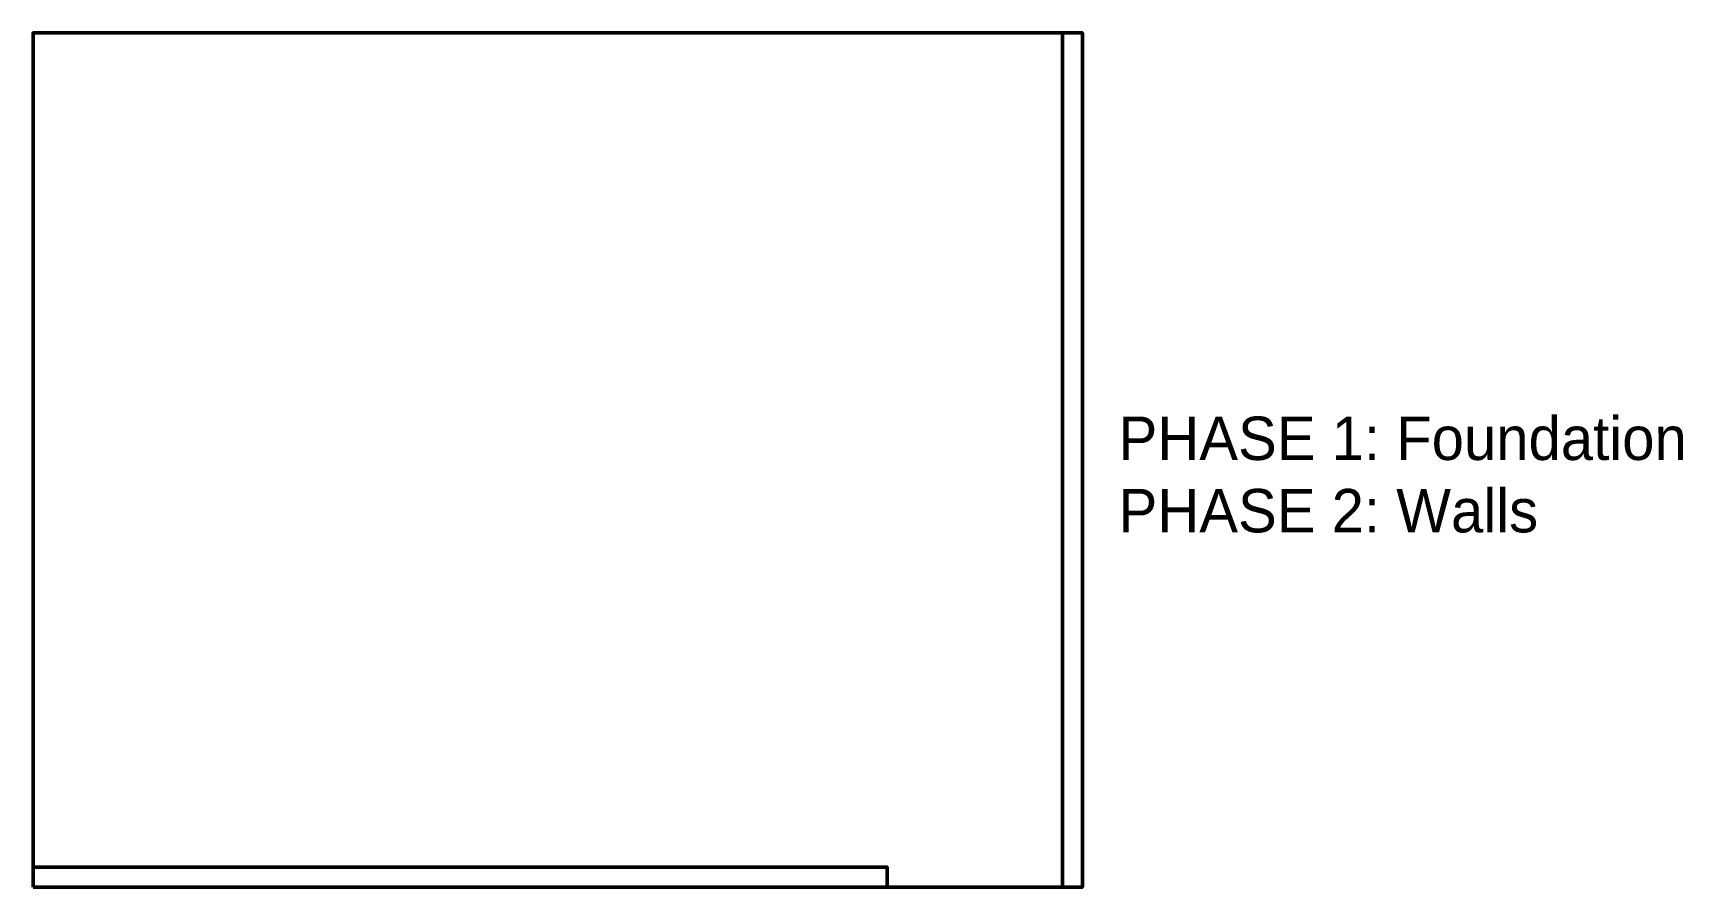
# Model space of a CAD drawing. Header units: metres. Extents: x 0 to 456, y 0 to 236.
import ezdxf

# ---------------------------------------------------------------- set-up
doc = ezdxf.new("R2010")
doc.units = ezdxf.units.M
doc.layers.add('LEGEND', color=7, linetype='Continuous')
doc.layers.add('PHASE_1_FOUNDATION', color=5, linetype='Continuous', lineweight=50)
doc.layers.add('PHASE_2_WALLS', color=1, linetype='Continuous', lineweight=50)

msp = doc.modelspace()

# ---------------------------------------------------------------- linework, layer by layer
at = {"layer": 'PHASE_1_FOUNDATION'}
msp.add_lwpolyline([(0, 0), (290, 0), (290, 236), (0, 236), (0, 0)], dxfattribs=at)
at = {"layer": 'PHASE_2_WALLS'}
for points in [[(290, 0), (290, 236), (284.5, 236), (284.5, 0), (290, 0)], [(0, 0), (236, 0), (236, 5.5), (0, 5.5), (0, 0)]]:
    msp.add_lwpolyline(points, dxfattribs=at)

# ---------------------------------------------------------------- texts
at = {"layer": 'LEGEND', "color": 5}
msp.add_text('PHASE 1: Foundation', height=12, dxfattribs=at).set_placement((300, 118))
at = {"layer": 'LEGEND', "color": 1}
msp.add_text('PHASE 2: Walls', height=12, dxfattribs=at).set_placement((300, 98))

doc.saveas('drawing.dxf')
